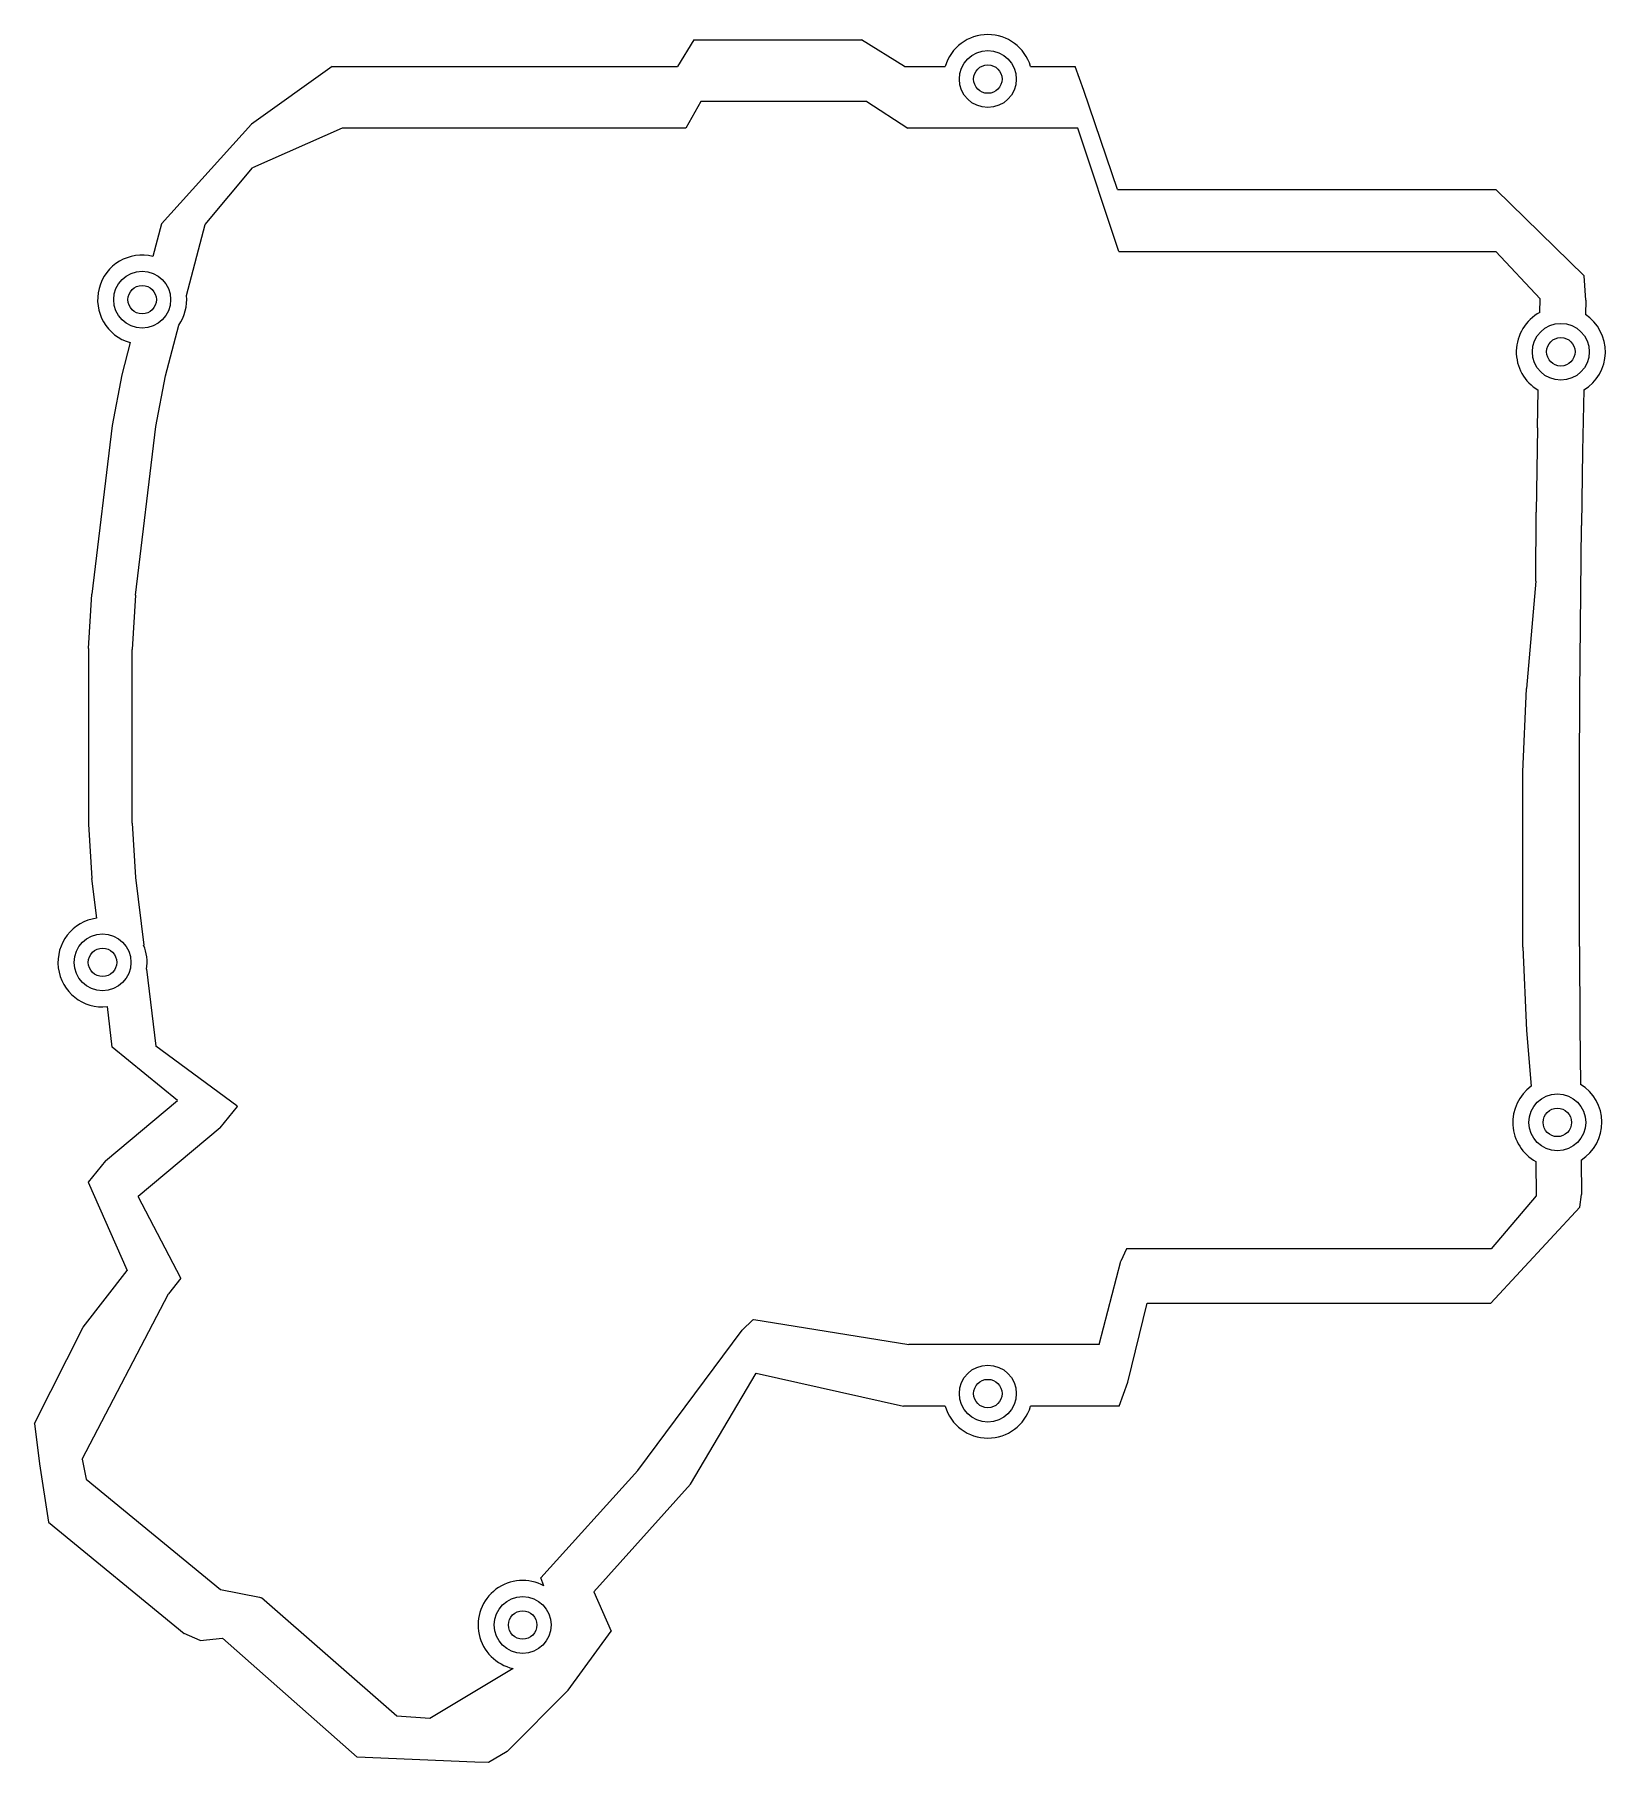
# Model space of a CAD drawing. Header units: millimetres. Extents: x -99 to 67, y -108 to 74.
import ezdxf

# ---------------------------------------------------------------- set-up
doc = ezdxf.new("R2010")
doc.units = ezdxf.units.MM

msp = doc.modelspace()

# ---------------------------------------------------------------- linework, layer by layer
for p, q in [((-29.24, 73.48, -5), (-30.96, 70.66, -5)), ((-29.24, 73.48), (-30.96, 70.66)), ((-29.24, 73.48, -5), (-11.55, 73.48, -5)), ((-29.24, 73.48, -5), (-29.24, 73.48)), ((-29.24, 73.48), (-11.55, 73.48)), ((-7.03, 70.66, -5), (-11.55, 73.48, -5)), ((-11.55, 73.48, -5), (-11.55, 73.48)), ((-7.03, 70.66), (-11.55, 73.48)), ((-67.39, 70.66, -5), (-75.89, 64.57, -5)), ((-67.39, 70.66), (-75.89, 64.57)), ((-67.39, 70.66, -5), (-30.96, 70.66, -5)), ((-67.39, 70.66, -5), (-67.39, 70.66)), ((-67.39, 70.66), (-30.96, 70.66)), ((-30.96, 70.66, -5), (-30.96, 70.66)), ((-7.03, 70.66, -5), (-2.75, 70.66, -5)), ((-7.03, 70.66, -5), (-7.03, 70.66)), ((-7.03, 70.66), (-2.75, 70.66)), ((-2.75, 70.66, -5), (-2.75, 70.66)), ((3.26, 69.32, -3.75), (3.26, 69.32)), ((4.76, 69.32, -5), (4.76, 69.32, -3.75)), ((6.26, 70.66, -5), (10.97, 70.66, -5)), ((6.26, 70.66, -5), (6.26, 70.66)), ((6.26, 70.66), (10.97, 70.66)), ((11.88, 68.11, -5), (10.97, 70.66, -5)), ((10.97, 70.66, -5), (10.97, 70.66)), ((11.88, 68.11), (10.97, 70.66)), ((15.43, 57.66, -5), (11.88, 68.11, -5)), ((11.88, 68.11, -5), (11.88, 68.11)), ((15.43, 57.66), (11.88, 68.11)), ((-28.52, 66.95), (-30.08, 64.13)), ((-28.52, 66.95, -2), (-30.08, 64.13, -2)), ((-11.02, 66.95), (-28.52, 66.95)), ((-11.02, 66.95, -2), (-28.52, 66.95, -2)), ((-28.52, 66.95, -2), (-28.52, 66.95)), ((-11.02, 66.95), (-6.69, 64.13)), ((-11.02, 66.95, -2), (-6.69, 64.13, -2)), ((-11.02, 66.95, -2), (-11.02, 66.95)), ((-85.39, 54.07, -5), (-75.89, 64.57, -5)), ((-85.39, 54.07), (-75.89, 64.57)), ((-75.89, 64.57, -5), (-75.89, 64.57)), ((-66.34, 64.13), (-75.79, 59.97)), ((-66.34, 64.13, -2), (-75.79, 59.97, -2)), ((-30.08, 64.13), (-66.34, 64.13)), ((-30.08, 64.13, -2), (-66.34, 64.13, -2)), ((-66.34, 64.13, -2), (-66.34, 64.13)), ((-30.08, 64.13, -2), (-30.08, 64.13)), ((11.24, 64.13), (-6.69, 64.13)), ((11.24, 64.13, -2), (-6.69, 64.13, -2)), ((-6.69, 64.13, -2), (-6.69, 64.13)), ((15.59, 51.13), (11.24, 64.13)), ((15.59, 51.13, -2), (11.24, 64.13, -2)), ((11.24, 64.13, -2), (11.24, 64.13)), ((-80.79, 53.97), (-75.79, 59.97)), ((-80.79, 53.97, -2), (-75.79, 59.97, -2)), ((-75.79, 59.97, -2), (-75.79, 59.97)), ((15.43, 57.66, -5), (55.34, 57.66, -5)), ((15.43, 57.66, -5), (15.43, 57.66)), ((15.43, 57.66), (55.34, 57.66)), ((64.65, 48.57, -5), (55.34, 57.66, -5)), ((55.34, 57.66, -5), (55.34, 57.66)), ((64.65, 48.57), (55.34, 57.66)), ((-85.39, 54.07, -5), (-86.3, 50.62, -5)), ((-85.39, 54.07), (-86.3, 50.62)), ((-85.39, 54.07, -5), (-85.39, 54.07)), ((-82.75, 46.5), (-80.79, 53.97)), ((-82.75, 46.5, -2), (-80.79, 53.97, -2)), ((-80.79, 53.97, -2), (-80.79, 53.97)), ((15.59, 51.13), (55.32, 51.13)), ((15.59, 51.13, -2), (55.32, 51.13, -2)), ((15.59, 51.13, -2), (15.59, 51.13)), ((60.01, 46.15), (55.32, 51.13)), ((60.01, 46.15, -2), (55.32, 51.13, -2)), ((55.32, 51.13, -2), (55.32, 51.13)), ((-86.3, 50.62, -5), (-86.3, 50.62)), ((64.81, 46.02, -5), (64.65, 48.57, -5)), ((64.65, 48.57, -5), (64.65, 48.57)), ((64.81, 46.02), (64.65, 48.57)), ((-85.93, 46.06, -3.75), (-85.93, 46.06)), ((-84.43, 46.06, -5), (-84.43, 46.06, -3.75)), ((-82.75, 46.5, -2), (-82.75, 46.5)), ((59.98, 44.7), (60.01, 46.15)), ((59.98, 44.7, -2), (60.01, 46.15, -2)), ((60.01, 46.15, -2), (60.01, 46.15)), ((64.81, 46.02, -5), (64.78, 44.48, -5)), ((64.81, 46.02), (64.78, 44.48)), ((64.81, 46.02, -5), (64.81, 46.02)), ((59.98, 44.7, -2), (59.98, 44.7)), ((64.78, 44.48, -5), (64.78, 44.48)), ((-84.97, 38.04), (-83.57, 43.38)), ((-84.97, 38.04, -2), (-83.57, 43.38, -2)), ((-83.57, 43.38, -2), (-83.57, 43.38)), ((-88.68, 41.53, -5), (-89.57, 38.14, -5)), ((-88.68, 41.53), (-89.57, 38.14)), ((-88.68, 41.53, -5), (-88.68, 41.53)), ((63.69, 40.56, -3.75), (63.69, 40.56)), ((65.19, 40.56, -5), (65.19, 40.56, -3.75)), ((-89.57, 38.14, -5), (-90.58, 32.78, -5)), ((-89.57, 38.14), (-90.58, 32.78)), ((-89.57, 38.14, -5), (-89.57, 38.14)), ((-85.98, 32.68), (-84.97, 38.04)), ((-85.98, 32.68, -2), (-84.97, 38.04, -2)), ((-84.97, 38.04, -2), (-84.97, 38.04)), ((59.73, 32.55), (59.81, 36.5)), ((59.73, 32.55, -2), (59.81, 36.5, -2)), ((59.81, 36.5, -2), (59.81, 36.5)), ((64.62, 36.53, -5), (64.49, 30.08, -5)), ((64.62, 36.53), (64.49, 30.08)), ((64.62, 36.53, -5), (64.62, 36.53)), ((-90.58, 32.78, -5), (-92.74, 15, -5)), ((-90.58, 32.78), (-92.74, 15)), ((-90.58, 32.78, -5), (-90.58, 32.78)), ((-88.14, 14.9), (-85.98, 32.68)), ((-88.14, 14.9, -2), (-85.98, 32.68, -2)), ((-85.98, 32.68, -2), (-85.98, 32.68)), ((59.73, 32.55), (59.6, 23.66)), ((59.73, 32.55, -2), (59.6, 23.66, -2)), ((59.73, 32.55, -2), (59.73, 32.55)), ((64.49, 30.08, -5), (64.37, 22.24, -5)), ((64.49, 30.08), (64.37, 22.24)), ((64.49, 30.08, -5), (64.49, 30.08)), ((59.54, 16.35), (59.6, 23.66)), ((59.54, 16.35, -2), (59.6, 23.66, -2)), ((59.6, 23.66, -2), (59.6, 23.66)), ((64.21, 4.57, -5), (64.37, 22.24, -5)), ((64.21, 4.57), (64.37, 22.24)), ((64.37, 22.24, -5), (64.37, 22.24)), ((-93.08, 9.25, -5), (-92.74, 15, -5)), ((-93.08, 9.25), (-92.74, 15)), ((-92.74, 15, -5), (-92.74, 15)), ((-88.14, 14.9), (-88.48, 9.15)), ((-88.14, 14.9, -2), (-88.48, 9.15, -2)), ((-88.14, 14.9, -2), (-88.14, 14.9)), ((59.54, 16.35), (58.57, 5.04)), ((59.54, 16.35, -2), (58.57, 5.04, -2)), ((59.54, 16.35, -2), (59.54, 16.35)), ((-93.08, 9.25, -5), (-93.08, -9.25, -5)), ((-93.08, 9.25, -5), (-93.08, 9.25)), ((-93.08, 9.25), (-93.08, -9.25)), ((-88.48, -9.15), (-88.48, 9.15)), ((-88.48, 9.15, -2), (-88.48, 9.15)), ((-88.48, -9.15, -2), (-88.48, 9.15, -2)), ((58.19, -3.75), (58.57, 5.04)), ((58.19, -3.75, -2), (58.57, 5.04, -2)), ((58.57, 5.04, -2), (58.57, 5.04)), ((64.17, -3.85, -5), (64.21, 4.57, -5)), ((64.17, -3.85), (64.21, 4.57)), ((64.21, 4.57, -5), (64.21, 4.57)), ((58.19, -22.25), (58.19, -3.75)), ((58.19, -22.25, -2), (58.19, -3.75, -2)), ((58.19, -3.75, -2), (58.19, -3.75)), ((64.17, -22.15, -5), (64.17, -3.85, -5)), ((64.17, -3.85, -5), (64.17, -3.85)), ((64.17, -22.15), (64.17, -3.85)), ((-93.08, -9.25, -5), (-92.74, -15, -5)), ((-93.08, -9.25, -5), (-93.08, -9.25)), ((-93.08, -9.25), (-92.74, -15)), ((-88.48, -9.15), (-88.14, -14.9)), ((-88.48, -9.15, -2), (-88.48, -9.15)), ((-88.48, -9.15, -2), (-88.14, -14.9, -2)), ((-92.23, -19.18, -5), (-92.74, -15, -5)), ((-92.74, -15, -5), (-92.74, -15)), ((-92.23, -19.18), (-92.74, -15)), ((-88.14, -14.9), (-87.27, -22.03)), ((-88.14, -14.9, -2), (-88.14, -14.9)), ((-88.14, -14.9, -2), (-87.27, -22.03, -2)), ((-92.23, -19.18, -5), (-92.23, -19.18)), ((-87.27, -22.03, -2), (-87.27, -22.03)), ((58.19, -22.25), (58.57, -31.04)), ((58.19, -22.25, -2), (58.57, -31.04, -2)), ((58.19, -22.25, -2), (58.19, -22.25)), ((64.17, -22.15, -5), (64.21, -30.57, -5)), ((64.17, -22.15, -5), (64.17, -22.15)), ((64.17, -22.15), (64.21, -30.57)), ((-90.11, -23.84, -3.75), (-90.11, -23.84)), ((-88.61, -23.84, -5), (-88.61, -23.84, -3.75)), ((-86.96, -24.56), (-85.98, -32.68)), ((-86.96, -24.56, -2), (-86.96, -24.56)), ((-86.96, -24.56, -2), (-85.98, -32.68, -2)), ((-90.58, -32.78, -5), (-91.09, -28.51, -5)), ((-91.09, -28.51, -5), (-91.09, -28.51)), ((-90.58, -32.78), (-91.09, -28.51)), ((64.21, -30.57, -5), (64.27, -36.71, -5)), ((64.21, -30.57, -5), (64.21, -30.57)), ((64.21, -30.57), (64.27, -36.71)), ((-83.69, -38.4, -5), (-90.58, -32.78, -5)), ((-90.58, -32.78, -5), (-90.58, -32.78)), ((-83.69, -38.4), (-90.58, -32.78)), ((-77.43, -38.99), (-85.98, -32.68)), ((-85.98, -32.68, -2), (-85.98, -32.68)), ((-77.43, -38.99, -2), (-85.98, -32.68, -2)), ((58.57, -31.04), (59.07, -36.91)), ((58.57, -31.04, -2), (59.07, -36.91, -2)), ((58.57, -31.04, -2), (58.57, -31.04)), ((59.07, -36.91, -2), (59.07, -36.91)), ((64.27, -36.71, -5), (64.27, -36.71)), ((-91.31, -44.79, -5), (-83.69, -38.4, -5)), ((-91.31, -44.79), (-83.69, -38.4)), ((-83.69, -38.4, -5), (-83.69, -38.4)), ((-79.19, -41.29), (-77.36, -39.06)), ((-79.19, -41.29, -2), (-77.36, -39.06, -2)), ((-77.43, -38.99), (-77.36, -39.06)), ((-77.43, -38.99, -2), (-77.43, -38.99)), ((-77.43, -38.99, -2), (-77.36, -39.06, -2)), ((-77.36, -39.06, -2), (-77.36, -39.06)), ((-79.19, -41.29), (-87.84, -48.55)), ((-79.19, -41.29, -2), (-87.84, -48.55, -2)), ((-79.19, -41.29, -2), (-79.19, -41.29)), ((63.32, -40.72, -3.75), (63.32, -40.72)), ((64.82, -40.72, -5), (64.82, -40.72, -3.75)), ((-91.31, -44.79, -5), (-93.14, -47.02, -5)), ((-91.31, -44.79), (-93.14, -47.02)), ((-91.31, -44.79, -5), (-91.31, -44.79)), ((59.56, -44.84), (59.59, -48.46)), ((59.56, -44.84, -2), (59.59, -48.46, -2)), ((59.56, -44.84, -2), (59.56, -44.84)), ((64.34, -44.69, -5), (64.37, -48.34, -5)), ((64.34, -44.69, -5), (64.34, -44.69)), ((64.34, -44.69), (64.37, -48.34)), ((-93.14, -47.02, -5), (-89, -56.33, -5)), ((-93.14, -47.02, -5), (-93.14, -47.02)), ((-93.14, -47.02), (-89, -56.33)), ((-83.37, -57.16), (-87.84, -48.55)), ((-87.84, -48.55, -2), (-87.84, -48.55)), ((-83.37, -57.16, -2), (-87.84, -48.55, -2)), ((59.59, -48.46), (54.83, -54.04)), ((59.59, -48.46, -2), (54.83, -54.04, -2)), ((59.59, -48.46, -2), (59.59, -48.46)), ((64.2, -49.66, -5), (64.37, -48.34, -5)), ((64.2, -49.66), (64.37, -48.34)), ((64.37, -48.34, -5), (64.37, -48.34)), ((54.8, -59.8, -5), (64.2, -49.66, -5)), ((54.8, -59.8), (64.2, -49.66)), ((64.2, -49.66, -5), (64.2, -49.66)), ((16.39, -54.04), (15.79, -55.36)), ((16.39, -54.04, -2), (15.79, -55.36, -2)), ((54.83, -54.04), (16.39, -54.04)), ((16.39, -54.04, -2), (16.39, -54.04)), ((54.83, -54.04, -2), (16.39, -54.04, -2)), ((54.83, -54.04, -2), (54.83, -54.04)), ((-93.67, -62.32, -5), (-89, -56.33, -5)), ((-93.67, -62.32), (-89, -56.33)), ((-89, -56.33, -5), (-89, -56.33)), ((13.5, -64.13), (15.79, -55.36)), ((13.5, -64.13, -2), (15.79, -55.36, -2)), ((15.79, -55.36, -2), (15.79, -55.36)), ((-83.37, -57.16), (-84.66, -58.81)), ((-83.37, -57.16, -2), (-84.66, -58.81, -2)), ((-83.37, -57.16, -2), (-83.37, -57.16)), ((-93.76, -76.24), (-84.66, -58.81)), ((-93.76, -76.24, -2), (-84.66, -58.81, -2)), ((-84.66, -58.81, -2), (-84.66, -58.81)), ((16.53, -68.11, -5), (18.55, -59.8, -5)), ((16.53, -68.11), (18.55, -59.8)), ((18.55, -59.8, -5), (54.8, -59.8, -5)), ((18.55, -59.8, -5), (18.55, -59.8)), ((18.55, -59.8), (54.8, -59.8)), ((54.8, -59.8, -5), (54.8, -59.8)), ((-24.15, -62.64), (-23.03, -61.54)), ((-24.15, -62.64, -2), (-23.03, -61.54, -2)), ((-23.03, -61.54), (-22.93, -61.52)), ((-23.03, -61.54, -2), (-22.93, -61.52, -2)), ((-23.03, -61.54, -2), (-23.03, -61.54)), ((-22.93, -61.52), (-6.59, -64.13)), ((-22.93, -61.52, -2), (-22.93, -61.52)), ((-22.93, -61.52, -2), (-6.59, -64.13, -2)), ((-98.78, -72.47, -5), (-93.67, -62.32, -5)), ((-98.78, -72.47), (-93.67, -62.32)), ((-93.67, -62.32, -5), (-93.67, -62.32)), ((-35.17, -77.43), (-24.15, -62.64)), ((-35.17, -77.43, -2), (-24.15, -62.64, -2)), ((-24.15, -62.64, -2), (-24.15, -62.64)), ((13.5, -64.13), (-6.59, -64.13)), ((-6.59, -64.13, -2), (-6.59, -64.13)), ((13.5, -64.13, -2), (-6.59, -64.13, -2)), ((13.5, -64.13, -2), (13.5, -64.13)), ((-29.6, -78.88, -5), (-22.67, -67.17, -5)), ((-29.6, -78.88), (-22.67, -67.17)), ((-22.67, -67.17, -5), (-7.13, -70.66, -5)), ((-22.67, -67.17, -5), (-22.67, -67.17)), ((-22.67, -67.17), (-7.13, -70.66)), ((15.61, -70.66, -5), (16.53, -68.11, -5)), ((15.61, -70.66), (16.53, -68.11)), ((16.53, -68.11, -5), (16.53, -68.11)), ((-2.75, -70.66, -5), (-7.13, -70.66, -5)), ((-7.13, -70.66, -5), (-7.13, -70.66)), ((-2.75, -70.66), (-7.13, -70.66)), ((-2.75, -70.66, -5), (-2.75, -70.66)), ((3.26, -69.32, -3.75), (3.26, -69.32)), ((4.76, -69.32, -5), (4.76, -69.32, -3.75)), ((15.61, -70.66, -5), (6.26, -70.66, -5)), ((6.26, -70.66, -5), (6.26, -70.66)), ((15.61, -70.66), (6.26, -70.66)), ((15.61, -70.66, -5), (15.61, -70.66)), ((-98.78, -72.47, -5), (-98.26, -76.73, -5)), ((-98.78, -72.47, -5), (-98.78, -72.47)), ((-98.78, -72.47), (-98.26, -76.73)), ((-93.76, -76.24), (-93.35, -78.35)), ((-93.76, -76.24, -2), (-93.76, -76.24)), ((-93.76, -76.24, -2), (-93.35, -78.35, -2)), ((-98.26, -76.73, -5), (-97.31, -82.87, -5)), ((-98.26, -76.73, -5), (-98.26, -76.73)), ((-98.26, -76.73), (-97.31, -82.87)), ((-93.35, -78.35), (-79.17, -89.97)), ((-93.35, -78.35, -2), (-93.35, -78.35)), ((-93.35, -78.35, -2), (-79.17, -89.97, -2)), ((-35.17, -77.43), (-45.38, -88.77)), ((-35.17, -77.43, -2), (-45.38, -88.77, -2)), ((-35.17, -77.43, -2), (-35.17, -77.43)), ((-39.81, -90.22, -5), (-29.6, -78.88, -5)), ((-39.81, -90.22), (-29.6, -78.88)), ((-29.6, -78.88, -5), (-29.6, -78.88)), ((-97.31, -82.87, -5), (-82.99, -94.63, -5)), ((-97.31, -82.87, -5), (-97.31, -82.87)), ((-97.31, -82.87), (-82.99, -94.63)), ((-45.06, -89.6), (-45.38, -88.77)), ((-45.06, -89.6, -2), (-45.38, -88.77, -2)), ((-45.38, -88.77, -2), (-45.38, -88.77)), ((-79.17, -89.97), (-75.05, -90.79)), ((-79.17, -89.97, -2), (-79.17, -89.97)), ((-79.17, -89.97, -2), (-75.05, -90.79, -2)), ((-75.05, -90.79), (-74.86, -90.87)), ((-75.05, -90.79, -2), (-75.05, -90.79)), ((-75.05, -90.79, -2), (-74.86, -90.87, -2)), ((-60.59, -103.35), (-74.86, -90.87)), ((-74.86, -90.87, -2), (-74.86, -90.87)), ((-60.59, -103.35, -2), (-74.86, -90.87, -2)), ((-45.06, -89.6, -2), (-45.06, -89.6)), ((-39.81, -90.22, -5), (-37.97, -94.39, -5)), ((-39.81, -90.22, -5), (-39.81, -90.22)), ((-39.81, -90.22), (-37.97, -94.39)), ((-81.32, -95.35, -5), (-82.99, -94.63, -5)), ((-82.99, -94.63, -5), (-82.99, -94.63)), ((-81.32, -95.35), (-82.99, -94.63)), ((-45.8, -93.73, -3.75), (-45.8, -93.73)), ((-44.3, -93.73, -5), (-44.3, -93.73, -3.75)), ((-42.49, -100.61, -5), (-37.97, -94.39, -5)), ((-42.49, -100.61), (-37.97, -94.39)), ((-37.97, -94.39, -5), (-37.97, -94.39)), ((-81.32, -95.35, -5), (-78.95, -95.13, -5)), ((-81.32, -95.35), (-78.95, -95.13)), ((-81.32, -95.35, -5), (-81.32, -95.35)), ((-78.95, -95.13, -5), (-64.75, -107.67, -5)), ((-78.95, -95.13, -5), (-78.95, -95.13)), ((-78.95, -95.13), (-64.75, -107.67)), ((-48.32, -98.32), (-57.09, -103.6)), ((-48.32, -98.32, -2), (-57.09, -103.6, -2)), ((-48.32, -98.32, -2), (-48.32, -98.32)), ((-48.92, -107.07, -5), (-42.49, -100.61, -5)), ((-48.92, -107.07), (-42.49, -100.61)), ((-42.49, -100.61, -5), (-42.49, -100.61)), ((-57.09, -103.6), (-60.59, -103.35)), ((-60.59, -103.35, -2), (-60.59, -103.35)), ((-57.09, -103.6, -2), (-60.59, -103.35, -2)), ((-57.09, -103.6, -2), (-57.09, -103.6)), ((-48.92, -107.07, -5), (-50.92, -108.23, -5)), ((-48.92, -107.07), (-50.92, -108.23)), ((-48.92, -107.07, -5), (-48.92, -107.07)), ((-52.34, -108.2, -5), (-64.75, -107.67, -5)), ((-64.75, -107.67, -5), (-64.75, -107.67)), ((-52.34, -108.2), (-64.75, -107.67)), ((-50.92, -108.23, -5), (-52.34, -108.2, -5)), ((-52.34, -108.2, -5), (-52.34, -108.2)), ((-50.92, -108.23), (-52.34, -108.2)), ((-50.92, -108.23, -5), (-50.92, -108.23))]:
    msp.add_line(p, q)
for centre, radius in [((1.76, 69.32, -5), 3), ((1.76, 69.32, -3.75), 3), ((1.76, 69.32), 1.5), ((1.76, 69.32, -3.75), 1.5), ((-87.43, 46.06, -5), 3), ((-87.43, 46.06, -3.75), 3), ((-87.43, 46.06), 1.5), ((-87.43, 46.06, -3.75), 1.5), ((62.19, 40.56, -5), 3), ((62.19, 40.56, -3.75), 3), ((62.19, 40.56), 1.5), ((62.19, 40.56, -3.75), 1.5), ((-91.61, -23.84, -5), 3), ((-91.61, -23.84, -3.75), 3), ((-91.61, -23.84), 1.5), ((-91.61, -23.84, -3.75), 1.5), ((61.82, -40.72, -5), 3), ((61.82, -40.72, -3.75), 3), ((61.82, -40.72), 1.5), ((61.82, -40.72, -3.75), 1.5), ((1.76, -69.32, -5), 3), ((1.76, -69.32, -3.75), 3), ((1.76, -69.32), 1.5), ((1.76, -69.32, -3.75), 1.5), ((-47.3, -93.73, -5), 3), ((-47.3, -93.73, -3.75), 3), ((-47.3, -93.73), 1.5), ((-47.3, -93.73, -3.75), 1.5)]:
    msp.add_circle(centre, radius)
for centre, start, end in [((1.76, 69.32, -5), 16.595, 163.405), ((1.76, 69.32), 16.595, 163.405), ((-87.43, 46.06, -5), 76.0567, 254.5684), ((-87.43, 46.06), 76.0567, 254.5684), ((-87.43, 46.06), 325.2216, 365.4035), ((-87.43, 46.06, -2), 325.2216, 365.4035), ((62.19, 40.56), 118.1182, 239.5732), ((62.19, 40.56, -2), 118.1182, 239.5732), ((62.19, 40.56, -5), 301.0326, 416.6587), ((62.19, 40.56), 301.0326, 416.6587), ((-91.61, -23.84, -5), 97.6144, 276.257), ((-91.61, -23.84), 97.6144, 276.257), ((-91.61, -23.84), 351.1499, 382.7215), ((-91.61, -23.84, -2), 351.1499, 382.7215), ((61.82, -40.72), 125.7772, 241.2581), ((61.82, -40.72, -2), 125.7772, 241.2581), ((61.82, -40.72, -5), 302.4228, 418.6488), ((61.82, -40.72), 302.4228, 418.6488), ((1.76, -69.32, -5), 196.595, 343.405), ((1.76, -69.32), 196.595, 343.405), ((-47.3, -93.73), 61.4604, 257.4839), ((-47.3, -93.73, -2), 61.4604, 257.4839)]:
    msp.add_arc(centre, 4.7, start, end)

doc.saveas('drawing.dxf')
